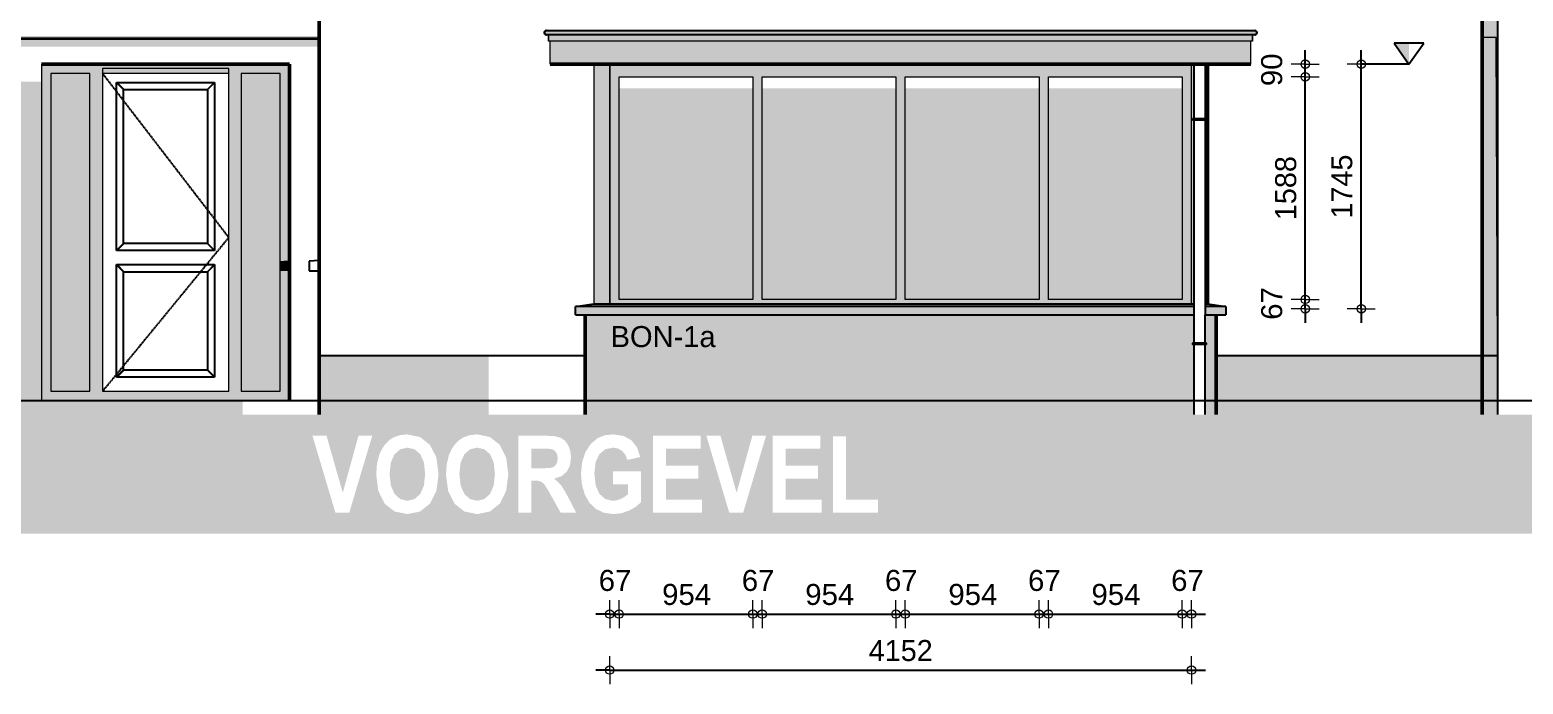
# Model space of a CAD drawing. Header units: millimetres. Extents: x -245 to 49755, y -245 to 41806.
# Drawn here: x 5527 to 10855, y 28501 to 30835 of the extents above; entities that cross this region are included whole.
import ezdxf

# ---------------------------------------------------------------- set-up
doc = ezdxf.new("R2010")
doc.units = ezdxf.units.MM
doc.linetypes.add('PUNKT2_S9', pattern=[1, 0, -1])
doc.linetypes.add('VERDECKT2_S2', pattern=[2.7, 2, -0.7])
doc.layers.add('Standard', color=7, linetype='Continuous', lineweight=25)
doc.styles.add('ARIAL', font='arial.ttf')

msp = doc.modelspace()

# ---------------------------------------------------------------- hatches: boundary and pattern name
at = {"layer": 'Standard', "linetype": 'PUNKT2_S9', "lineweight": 25}
for color, points in [(251, [(10764.2, 29672.1), (10764.2, 31052.5), (10709.2, 31112.1), (10709.2, 29672.1)]), (251, [(2509.2, 29462.1), (6287.2, 29462.1), (6287.2, 29512.1), (5569.2, 29512.1), (5569.2, 30649.3), (4774.2, 30649.3), (4774.2, 29842.1), (4774.2, 29837.1), (4774.2, 29802.1), (3229.2, 29802.1), (3229.2, 29842.1), (3229.2, 30712.1), (3587, 30712.1), (3585.8, 30842.1), (3584.2, 30895.1), (3584.2, 30948.6), (3584.2, 30996.6), (3584.2, 30997.1), (2509.2, 30997.1)]), (0, [(6559.2, 30774.3), (6559.2, 30812.9), (3585.8, 30812.9), (3585.8, 30774.3)]), (8, [(7363.3, 30825.7), (7363.2, 30825.3), (9905.1, 30825.3), (9905.1, 30825.7)]), (8, [(7363.2, 30825.3), (7363.2, 30825), (9905.1, 30825), (9905.1, 30825.3)]), (8, [(7363.2, 30825), (7363.2, 30824.6), (9905.2, 30824.6), (9905.1, 30825)]), (8, [(7363.2, 30824.6), (7363.2, 30824.2), (9905.1, 30824.2), (9905.2, 30824.6)]), (8, [(7363.2, 30824.2), (7363.2, 30823.8), (9905.1, 30823.8), (9905.1, 30824.2)]), (251, [(7363.2, 30823.8), (7363.3, 30823.4), (9905.1, 30823.4), (9905.1, 30823.8)]), (8, [(7363.4, 30826.5), (7363.3, 30826.1), (9905, 30826.1), (9904.9, 30826.5)]), (8, [(7363.3, 30826.1), (7363.3, 30825.7), (9905.1, 30825.7), (9905, 30826.1)]), (251, [(7363.3, 30823.4), (7363.3, 30823), (9905, 30823), (9905.1, 30823.4)]), (251, [(7363.3, 30823), (7363.4, 30822.6), (9904.9, 30822.6), (9905, 30823)]), (8, [(7363.5, 30826.9), (7363.4, 30826.5), (9904.9, 30826.5), (9904.8, 30826.9)]), (251, [(7363.4, 30822.6), (7363.5, 30822.2), (9904.8, 30822.2), (9904.9, 30822.6)]), (252, [(7363.7, 30827.2), (7363.5, 30826.9), (9904.8, 30826.9), (9904.7, 30827.2)]), (251, [(7363.5, 30822.2), (7363.7, 30821.9), (9904.7, 30821.9), (9904.8, 30822.2)]), (252, [(7363.8, 30827.6), (7363.7, 30827.2), (9904.7, 30827.2), (9904.5, 30827.6)]), (251, [(7363.7, 30821.9), (7363.8, 30821.5), (9904.5, 30821.5), (9904.7, 30821.9)]), (252, [(7364, 30828), (7363.8, 30827.6), (9904.5, 30827.6), (9904.3, 30828)]), (251, [(7363.8, 30821.5), (7364, 30821.2), (9904.3, 30821.2), (9904.5, 30821.5)]), (252, [(7364.2, 30828.3), (7364, 30828), (9904.3, 30828), (9904.2, 30828.3)]), (251, [(7364, 30821.2), (7364.2, 30820.8), (9904.2, 30820.8), (9904.3, 30821.2)]), (252, [(7364.4, 30828.6), (7364.2, 30828.3), (9904.2, 30828.3), (9903.9, 30828.6)]), (251, [(7364.2, 30820.8), (7364.4, 30820.5), (9903.9, 30820.5), (9904.2, 30820.8)]), (252, [(7364.6, 30829), (7364.4, 30828.6), (9903.9, 30828.6), (9903.7, 30829)]), (49, [(7364.4, 30820.5), (7364.6, 30820.2), (9903.7, 30820.2), (9903.9, 30820.5)]), (252, [(7364.8, 30829.3), (7364.6, 30829), (9903.7, 30829), (9903.5, 30829.3)]), (250, [(7364.6, 30820.2), (7364.8, 30819.8), (9903.5, 30819.8), (9903.7, 30820.2)]), (252, [(7365.1, 30829.6), (7364.8, 30829.3), (9903.5, 30829.3), (9903.2, 30829.6)]), (250, [(7364.8, 30819.8), (7365.1, 30819.5), (9903.2, 30819.5), (9903.5, 30819.8)]), (252, [(7365.4, 30829.9), (7365.1, 30829.6), (9903.2, 30829.6), (9903, 30829.9)]), (250, [(7365.1, 30819.5), (7365.4, 30819.3), (9903, 30819.3), (9903.2, 30819.5)]), (252, [(7365.6, 30830.1), (7365.4, 30829.9), (9903, 30829.9), (9902.7, 30830.1)]), (250, [(7365.4, 30819.3), (7365.6, 30819), (9902.7, 30819), (9903, 30819.3)]), (252, [(7365.9, 30830.4), (7365.6, 30830.1), (9902.7, 30830.1), (9902.4, 30830.4)]), (250, [(7365.6, 30819), (7365.9, 30818.7), (9902.4, 30818.7), (9902.7, 30819)]), (252, [(7366.3, 30830.6), (7365.9, 30830.4), (9902.4, 30830.4), (9902.1, 30830.6)]), (250, [(7365.9, 30818.7), (7366.3, 30818.5), (9902.1, 30818.5), (9902.4, 30818.7)]), (252, [(7366.6, 30830.9), (7366.3, 30830.6), (9902.1, 30830.6), (9901.7, 30830.9)]), (250, [(7366.3, 30818.5), (7366.6, 30818.3), (9901.7, 30818.3), (9902.1, 30818.5)]), (252, [(7366.9, 30831.1), (7366.6, 30830.9), (9901.7, 30830.9), (9901.4, 30831.1)]), (250, [(7366.6, 30818.3), (7366.9, 30818.1), (9901.4, 30818.1), (9901.7, 30818.3)]), (252, [(7367.3, 30831.2), (7366.9, 30831.1), (9901.4, 30831.1), (9901.1, 30831.2)]), (250, [(7366.9, 30818.1), (7367.3, 30817.9), (9901.1, 30817.9), (9901.4, 30818.1)]), (252, [(7367.6, 30831.4), (7367.3, 30831.2), (9901.1, 30831.2), (9900.7, 30831.4)]), (250, [(7367.3, 30817.9), (7367.6, 30817.7), (9900.7, 30817.7), (9901.1, 30817.9)]), (252, [(7368, 30831.6), (7367.6, 30831.4), (9900.7, 30831.4), (9900.3, 30831.6)]), (250, [(7367.6, 30817.7), (7368, 30817.6), (9900.3, 30817.6), (9900.7, 30817.7)]), (252, [(7368.3, 30831.7), (7368, 30831.6), (9900.3, 30831.6), (9900, 30831.7)]), (250, [(7368, 30817.6), (7368.3, 30817.4), (9900, 30817.4), (9900.3, 30817.6)]), (8, [(7368.7, 30831.8), (7368.3, 30831.7), (9900, 30831.7), (9899.6, 30831.8)]), (250, [(7368.3, 30817.4), (7368.7, 30817.3), (9899.6, 30817.3), (9900, 30817.4)]), (8, [(7369.1, 30831.9), (7368.7, 30831.8), (9899.6, 30831.8), (9899.2, 30831.9)]), (250, [(7368.7, 30817.3), (7369.1, 30817.2), (9899.2, 30817.2), (9899.6, 30817.3)]), (8, [(7369.5, 30832), (7369.1, 30831.9), (9899.2, 30831.9), (9898.8, 30832)]), (250, [(7369.1, 30817.2), (7369.5, 30817.2), (9898.8, 30817.2), (9899.2, 30817.2)]), (8, [(7369.9, 30832), (7369.5, 30832), (9898.8, 30832), (9898.4, 30832)]), (250, [(7369.5, 30817.2), (7369.9, 30817.1), (9898.4, 30817.1), (9898.8, 30817.2)]), (8, [(7370.3, 30832.1), (7369.9, 30832), (9898.4, 30832), (9898.1, 30832.1)]), (250, [(7369.9, 30817.1), (7370.3, 30817.1), (9898.1, 30817.1), (9898.4, 30817.1)]), (8, [(7370.7, 30832.1), (7370.3, 30832.1), (9898.1, 30832.1), (9897.7, 30832.1)]), (250, [(7370.3, 30817.1), (7370.7, 30817.1), (9897.7, 30817.1), (9898.1, 30817.1)]), (9, [(9890.2, 30794.6), (9890.2, 30817.1), (7378.2, 30817.1), (7378.2, 30794.6)]), (9, [(9884.2, 30712.1), (9884.2, 30794.6), (7384.2, 30794.6), (7384.2, 30712.1)]), (250, [(7539.2, 30712.1), (7539.2, 29857.6), (7595.7, 29857.6), (7595.7, 30712.1)]), (250, [(7596.2, 30712.1), (7595.7, 30712.1), (7595.7, 29857.6), (7596.2, 29857.6)]), (250, [(7596.2, 30712.1), (7596.2, 29857.6), (7629.7, 29857.6), (7629.7, 30712.1)]), (250, [(9638.7, 30712.1), (7629.7, 30712.1), (7629.7, 30667.1), (9638.7, 30667.1)]), (250, [(9638.7, 30712.1), (9638.7, 29857.6), (9672.2, 29857.6), (9672.2, 30712.1)]), (250, [(9672.2, 30712.1), (9672.2, 29857.6), (9672.7, 29857.6), (9672.7, 30712.1)]), (250, [(8106.8, 30667.1), (8106.8, 29873.1), (8140.3, 29873.1), (8140.3, 30667.1)]), (250, [(8617.4, 30667.1), (8617.4, 29873.1), (8650.9, 29873.1), (8650.9, 30667.1)]), (250, [(9128, 30667.1), (9128, 29873.1), (9161.5, 29873.1), (9161.5, 30667.1)]), (250, [(7629.7, 29873.1), (7629.7, 29857.6), (9638.7, 29857.6), (9638.7, 29873.1)]), (251, [(7164.5, 29672.1), (6558.2, 29672.1), (6558.2, 29462.1), (7164.5, 29462.1)]), (251, [(10764.2, 29672.1), (9760.2, 29672.1), (9760.2, 29462.1), (10764.2, 29462.1)])]:
    msp.add_hatch(color=color, dxfattribs=at).paths.add_polyline_path(points)
at = {"layer": 'Standard', "linetype": 'PUNKT2_S9', "lineweight": -3}
msp.add_hatch(color=7, dxfattribs=at).paths.add_polyline_path([(10448, 30712.1), (10448, 30787.1), (10395.5, 30787.1)])
at = {"layer": 'Standard', "linetype": 'PUNKT2_S9', "lineweight": 25}
for color, points in [(250, [(5602.7, 29512.1), (5569.2, 29512.1), (5569.2, 30712.1), (5602.7, 30712.1)]), (250, [(5602.7, 30678.6), (5602.7, 30712.1), (6420.7, 30712.1), (6420.7, 30678.6)]), (254, [(5602.7, 29545.6), (5602.7, 30678.6), (5741.7, 30678.6), (5741.7, 29545.6)]), (250, [(5786.7, 29545.6), (5741.7, 29545.6), (5741.7, 30678.6), (5786.7, 30678.6)]), (250, [(6236.7, 30678.6), (6281.7, 30678.6), (6281.7, 29545.6), (6236.7, 29545.6)]), (254, [(6281.7, 29545.6), (6281.7, 30678.6), (6420.7, 30678.6), (6420.7, 30009.7), (6419.2, 30009.6), (6419.2, 29974.6), (6420.7, 29974.6), (6420.7, 29545.6)]), (251, [(6419.2, 30009.6), (6454.2, 30012.3), (6454.2, 29974.6), (6419.2, 29974.6)]), (250, [(6420.7, 29545.6), (6420.7, 29512.1), (5602.7, 29512.1), (5602.7, 29545.6)])]:
    msp.add_hatch(color=color, dxfattribs=at).paths.add_polyline_path(points, flags=16)
h = msp.add_hatch(color=250, dxfattribs=at)
h.paths.add_polyline_path([(6420.7, 30712.1), (6454.2, 30712.1), (6454.2, 30012.3), (6420.7, 30009.7)], flags=16)
h.paths.add_polyline_path([(6454.2, 29672.1), (6453.2, 29672.1), (6453.2, 29512.1), (6420.7, 29512.1), (6420.7, 29974.6), (6454.2, 29974.6)], flags=16)
h = msp.add_hatch(color=250, dxfattribs=at)
h.paths.add_polyline_path([(9680.9, 29857.6), (9680.9, 30512.1), (9675.9, 30512.1), (9675.9, 30517.1), (9680.9, 30517.1), (9680.9, 30712.1), (9672.7, 30712.1), (9672.7, 29857.6)])
h.paths.add_polyline_path([(9726, 30517.1), (9726, 30512.1), (9720.9, 30512.1), (9720.9, 29857.6), (9729.2, 29857.6), (9729.2, 30712.1), (9720.9, 30712.1), (9720.9, 30517.1)])
h = msp.add_hatch(color=254, dxfattribs=at)
h.paths.add_polyline_path([(7629.7, 30625.6), (7629.7, 29873.1), (8106.8, 29873.1), (8106.8, 30625.6)])
h.paths.add_polyline_path([(8617.4, 30625.6), (8140.3, 30625.6), (8140.3, 29873.1), (8617.4, 29873.1)])
h.paths.add_polyline_path([(8650.9, 30625.6), (8650.9, 29873.1), (9128, 29873.1), (9128, 30625.6)])
h.paths.add_polyline_path([(9161.5, 29873.1), (9638.7, 29873.1), (9638.7, 30625.6), (9161.5, 30625.6)])
h = msp.add_hatch(color=251, dxfattribs=at)
h.paths.add_polyline_path([(9720.9, 29847.6), (9794.2, 29847.6), (9729.2, 29857.6), (9720.9, 29857.6)])
h.paths.add_polyline_path([(7539.2, 29857.6), (7474.2, 29847.6), (9680.9, 29847.6), (9680.9, 29857.6)])
h = msp.add_hatch(color=251, dxfattribs=at)
h.paths.add_polyline_path([(9720.9, 29817.6), (9794.2, 29817.6), (9794.2, 29847.6), (9720.9, 29847.6)])
h.paths.add_polyline_path([(7474.2, 29847.6), (7474.2, 29817.6), (9680.9, 29817.6), (9680.9, 29847.6)])
h = msp.add_hatch(color=251, dxfattribs=at)
h.paths.add_polyline_path([(9760.2, 29817.6), (9720.9, 29817.6), (9720.9, 29717.1), (9725.8, 29717.1), (9725.8, 29712.1), (9720.9, 29712.1), (9720.9, 29462.1), (9760.2, 29462.1)])
h.paths.add_polyline_path([(9680.9, 29717.1), (9680.9, 29817.6), (7508.2, 29817.6), (7508.2, 29462.1), (9680.9, 29462.1), (9680.9, 29712.1), (9676.3, 29712.1), (9676.3, 29717.1)])
at = {"layer": 'Standard', "linetype": 'PUNKT2_S9', "lineweight": -3}
h = msp.add_hatch(color=0, dxfattribs=at)
h.paths.add_polyline_path([(6815.3, 29291.2), (6810.9, 29249.7), (6815.4, 29208.7), (6828.9, 29178.8), (6849.2, 29160.8), (6874.5, 29154.8), (6899.7, 29160.8), (6919.9, 29178.7), (6933.3, 29208.7), (6937.7, 29250.5), (6933.3, 29291.8), (6920.3, 29321), (6900.3, 29338.5), (6874.5, 29344.3), (6848.7, 29338.5), (6828.4, 29320.6)])
h.paths.add_polyline_path([(7123.5, 29154.8), (7148.7, 29160.8), (7168.9, 29178.7), (7182.3, 29208.7), (7186.7, 29250.5), (7182.3, 29291.8), (7169.3, 29321), (7149.4, 29338.5), (7123.5, 29344.3), (7097.8, 29338.5), (7077.4, 29320.6), (7064.3, 29291.2), (7059.9, 29249.7), (7064.5, 29208.7), (7077.9, 29178.8), (7098.2, 29160.8)])
h.paths.add_polyline_path([(7353.2, 29340.5), (7317.1, 29340.5), (7317.1, 29270.7), (7351.3, 29270.7), (7378.4, 29271.5), (7392.9, 29274.1), (7400.2, 29278.6), (7405.9, 29285.8), (7409.3, 29294.9), (7410.6, 29306.4), (7409, 29319), (7404.3, 29328.7), (7397, 29335.9), (7387, 29339.6), (7375.7, 29340.4)])
h.paths.add_polyline_path([(13109.2, 29462.1), (1309.2, 29462.1), (1309.2, 29037.1), (13109.2, 29037.1)])
h.paths.add_polyline_path([(8439, 29384.8), (8439, 29158.4), (8554, 29158.4), (8554, 29112.1), (8392.7, 29112.1), (8392.7, 29384.8)], flags=16)
h.paths.add_polyline_path([(8347.9, 29340.5), (8224.2, 29340.5), (8224.2, 29279.6), (8339.3, 29279.6), (8339.3, 29233.2), (8224.2, 29233.2), (8224.2, 29158.4), (8352.2, 29158.4), (8352.2, 29112.1), (8177.9, 29112.1), (8177.9, 29387.1), (8347.9, 29387.1)], flags=16)
h.paths.add_polyline_path([(8022.9, 29112.1), (7941, 29387.1), (7991.1, 29387.1), (8049.1, 29183.5), (8105.2, 29387.1), (8154.3, 29387.1), (8072.3, 29112.1)], flags=16)
h.paths.add_polyline_path([(7750.9, 29387.1), (7920.8, 29387.1), (7920.8, 29340.5), (7797.1, 29340.5), (7797.1, 29279.6), (7912.2, 29279.6), (7912.2, 29233.2), (7797.1, 29233.2), (7797.1, 29158.4), (7925.2, 29158.4), (7925.2, 29112.1), (7750.9, 29112.1)], flags=16)
h.paths.add_polyline_path([(7661.5, 29178.3), (7661.5, 29213.2), (7608.5, 29213.2), (7608.5, 29259.5), (7708.2, 29259.5), (7708.2, 29150), (7690.4, 29134), (7666, 29120.1), (7638.3, 29110.5), (7610.2, 29107.4), (7576.6, 29111.9), (7547.5, 29125.4), (7524, 29147.5), (7507.3, 29177.1), (7497.2, 29212.4), (7493.9, 29250.5), (7497.6, 29291), (7508.9, 29326.8), (7527.3, 29356.3), (7552.8, 29378.1), (7577.5, 29388.4), (7607.7, 29391.7), (7645.7, 29386.3), (7674.3, 29370.2), (7694.1, 29344.7), (7705.2, 29310.9), (7659.3, 29300.6), (7652.2, 29318.8), (7641, 29332.5), (7625.9, 29341.3), (7607.7, 29344.3), (7580.5, 29338.5), (7559.4, 29321.2), (7546.1, 29292.5), (7541.5, 29252.8), (7546.1, 29210), (7559.7, 29179.2), (7580.6, 29161), (7607.2, 29154.8), (7621.7, 29156.5), (7636.3, 29161.6), (7649.9, 29169.3)], flags=16)
h.paths.add_polyline_path([(7368.2, 29387.1), (7399.9, 29385.2), (7421.5, 29379.5), (7436.5, 29369.4), (7448.2, 29353.3), (7455.7, 29333), (7458.2, 29310), (7454.5, 29281.6), (7443.1, 29258.8), (7424.2, 29242.4), (7397.7, 29233.4), (7411.5, 29222.4), (7422.4, 29210.4), (7434, 29192.9), (7448.9, 29165.7), (7476.8, 29112.1), (7421.5, 29112.1), (7388, 29171.9), (7373.1, 29198), (7363.7, 29212.3), (7356.9, 29219.4), (7349.8, 29223.7), (7340.2, 29226.1), (7326.5, 29226.9), (7317.1, 29226.9), (7317.1, 29112.1), (7270.8, 29112.1), (7270.8, 29387.1)], flags=16)
h.paths.add_polyline_path([(7058.2, 29370.6), (7073.7, 29380.9), (7096.6, 29388.9), (7123.1, 29391.7), (7168.7, 29382.4), (7204.1, 29354.1), (7226.9, 29309), (7234.5, 29249.2), (7227, 29189.9), (7204.4, 29144.9), (7169, 29116.7), (7123.7, 29107.4), (7077.7, 29116.7), (7042.4, 29144.7), (7019.8, 29189.3), (7012.2, 29247.9), (7014.9, 29286.5), (7022.7, 29318.4), (7031.9, 29338.3), (7044, 29356.1)], flags=16)
h.paths.add_polyline_path([(6985.5, 29249.2), (6978, 29189.9), (6955.3, 29144.9), (6920, 29116.7), (6874.7, 29107.4), (6828.7, 29116.7), (6793.4, 29144.7), (6770.7, 29189.3), (6763.2, 29247.9), (6765.9, 29286.5), (6773.7, 29318.4), (6782.9, 29338.3), (6795, 29356.1), (6809.2, 29370.6), (6824.7, 29380.9), (6847.6, 29388.9), (6874.1, 29391.7), (6919.7, 29382.4), (6955, 29354.1), (6977.9, 29309)], flags=16)
h.paths.add_polyline_path([(6699.9, 29387.1), (6749, 29387.1), (6666.9, 29112.1), (6617.6, 29112.1), (6535.6, 29387.1), (6585.8, 29387.1), (6643.8, 29183.5)], flags=16)

# ---------------------------------------------------------------- linework, layer by layer
at = {"color": 7, "linetype": 'Continuous', "lineweight": -3}
for p, q in [((5836.7, 30047.1), (5836.7, 30647.1)), ((5836.7, 30647.1), (6186.7, 30647.1)), ((5861.7, 30621.6), (5836.7, 30646.6)), ((5837.2, 30647.1), (5862.2, 30622.1)), ((6161.2, 30622.1), (6186.2, 30647.1)), ((6186.7, 30646.6), (6161.7, 30621.6)), ((6186.7, 30647.1), (6186.7, 30047.1)), ((5861.7, 30072.1), (5861.7, 30622.1)), ((5861.7, 30622.1), (6161.7, 30622.1)), ((6161.7, 30622.1), (6161.7, 30072.1)), ((5836.7, 30047.6), (5861.7, 30072.6)), ((5862.2, 30072.1), (5837.2, 30047.1)), ((6161.7, 30072.1), (5861.7, 30072.1)), ((6186.2, 30047.1), (6161.2, 30072.1)), ((6161.7, 30072.6), (6186.7, 30047.6)), ((6186.7, 30047.1), (5836.7, 30047.1)), ((5836.7, 29596.1), (5836.7, 29997.1)), ((5836.7, 29997.1), (6186.7, 29997.1)), ((5837.2, 29997.1), (5862.2, 29972.1)), ((6161.2, 29972.1), (6186.2, 29997.1)), ((6186.7, 29997.1), (6186.7, 29596.1)), ((5861.7, 29971.6), (5836.7, 29996.6)), ((5861.7, 29621.1), (5861.7, 29972.1)), ((5861.7, 29972.1), (6161.7, 29972.1)), ((6186.7, 29996.6), (6161.7, 29971.6)), ((6161.7, 29972.1), (6161.7, 29621.1)), ((5836.7, 29596.6), (5861.7, 29621.6)), ((6186.7, 29596.1), (5836.7, 29596.1)), ((5862.2, 29621.1), (5837.2, 29596.1)), ((6161.7, 29621.1), (5861.7, 29621.1)), ((6186.2, 29596.1), (6161.2, 29621.1)), ((6161.7, 29621.6), (6186.7, 29596.6))]:
    msp.add_line(p, q, dxfattribs=at)
at = {"layer": 'Standard', "color": 36, "linetype": 'Continuous', "lineweight": 18}
for p, q in [((6559.2, 30807.1), (6559.2, 31112.1)), ((6559.2, 30807.1), (6559.2, 31112.1)), ((10709.2, 31112.1), (10709.2, 30807.1)), ((10709.2, 30807.1), (10709.2, 31112.1)), ((6559.2, 29672.1), (6559.2, 30807.1)), ((6559.2, 30807.1), (6559.2, 29672.1)), ((10709.2, 30807.1), (10709.2, 29672.1)), ((10709.2, 29672.1), (10709.2, 30807.1))]:
    msp.add_line(p, q, dxfattribs=at)
at = {"layer": 'Standard', "color": 7, "linetype": 'Continuous', "lineweight": 50}
for p, q in [((6559.2, 31112.1), (6559.2, 29462.1)), ((10709.2, 31112.1), (10709.2, 29462.1)), ((6454.2, 30712.1), (5569.2, 30712.1)), ((6454.2, 30712.1), (6454.2, 29512.1)), ((7384.2, 30712.1), (9884.2, 30712.1)), ((9729.2, 30712.1), (9729.2, 29857.6)), ((7508.2, 29817.6), (7508.2, 29462.1)), ((9760.2, 29817.6), (9760.2, 29462.1))]:
    msp.add_line(p, q, dxfattribs=at)
at = {"layer": 'Standard', "color": 26, "linetype": 'Continuous', "lineweight": 25}
msp.add_line((10764.2, 31052.5), (10764.2, 29672.1), dxfattribs=at)
at = {"layer": 'Standard', "color": 255, "linetype": 'Continuous', "lineweight": 35}
msp.add_line((3585.8, 30803.5), (6559.2, 30803.5), dxfattribs=at)
at = {"layer": 'Standard', "color": 252, "linetype": 'Continuous', "lineweight": -3}
for p, q in [((7363.2, 30825.3), (7363.3, 30825.7)), ((7363.3, 30825.7), (7363.2, 30825.3)), ((7363.2, 30825), (7363.2, 30825.3)), ((7363.2, 30825.3), (7363.2, 30825)), ((7363.2, 30824.6), (7363.2, 30825)), ((7363.2, 30825), (7363.2, 30824.6)), ((7363.2, 30824.2), (7363.2, 30824.6)), ((7363.2, 30824.6), (7363.2, 30824.2)), ((7363.2, 30823.8), (7363.2, 30824.2)), ((7363.2, 30824.2), (7363.2, 30823.8)), ((7363.3, 30823.4), (7363.2, 30823.8)), ((7363.2, 30823.8), (7363.3, 30823.4)), ((7363.3, 30826.1), (7363.4, 30826.5)), ((7363.4, 30826.5), (7363.3, 30826.1)), ((7363.3, 30825.7), (7363.3, 30826.1)), ((7363.3, 30826.1), (7363.3, 30825.7)), ((7363.3, 30823), (7363.3, 30823.4)), ((7363.3, 30823.4), (7363.3, 30823)), ((7363.4, 30822.6), (7363.3, 30823)), ((7363.3, 30823), (7363.4, 30822.6)), ((7363.4, 30826.5), (7363.5, 30826.9)), ((7363.5, 30826.9), (7363.4, 30826.5)), ((7363.5, 30822.2), (7363.4, 30822.6)), ((7363.4, 30822.6), (7363.5, 30822.2)), ((7363.5, 30826.9), (7363.7, 30827.2)), ((7363.7, 30827.2), (7363.5, 30826.9)), ((7363.7, 30821.9), (7363.5, 30822.2)), ((7363.5, 30822.2), (7363.7, 30821.9)), ((7363.7, 30827.2), (7363.8, 30827.6)), ((7363.8, 30827.6), (7363.7, 30827.2)), ((7363.8, 30821.5), (7363.7, 30821.9)), ((7363.7, 30821.9), (7363.8, 30821.5)), ((7363.8, 30827.6), (7364, 30828)), ((7364, 30828), (7363.8, 30827.6)), ((7364, 30821.2), (7363.8, 30821.5)), ((7363.8, 30821.5), (7364, 30821.2)), ((7364, 30828), (7364.2, 30828.3)), ((7364.2, 30828.3), (7364, 30828)), ((7364.2, 30820.8), (7364, 30821.2)), ((7364, 30821.2), (7364.2, 30820.8)), ((7364.2, 30828.3), (7364.4, 30828.6)), ((7364.4, 30828.6), (7364.2, 30828.3)), ((7364.4, 30820.5), (7364.2, 30820.8)), ((7364.2, 30820.8), (7364.4, 30820.5)), ((7364.4, 30828.6), (7364.6, 30829)), ((7364.6, 30829), (7364.4, 30828.6)), ((7364.6, 30820.2), (7364.4, 30820.5)), ((7364.4, 30820.5), (7364.6, 30820.2)), ((7364.6, 30829), (7364.8, 30829.3)), ((7364.8, 30829.3), (7364.6, 30829)), ((7364.8, 30819.8), (7364.6, 30820.2)), ((7364.6, 30820.2), (7364.8, 30819.8)), ((7364.8, 30829.3), (7365.1, 30829.6)), ((7365.1, 30829.6), (7364.8, 30829.3)), ((7365.1, 30819.5), (7364.8, 30819.8)), ((7364.8, 30819.8), (7365.1, 30819.5)), ((7365.1, 30829.6), (7365.4, 30829.9)), ((7365.4, 30829.9), (7365.1, 30829.6)), ((7365.4, 30819.3), (7365.1, 30819.5)), ((7365.1, 30819.5), (7365.4, 30819.3)), ((7365.4, 30829.9), (7365.6, 30830.1)), ((7365.6, 30830.1), (7365.4, 30829.9)), ((7365.6, 30819), (7365.4, 30819.3)), ((7365.4, 30819.3), (7365.6, 30819)), ((7365.6, 30830.1), (7365.9, 30830.4)), ((7365.9, 30830.4), (7365.6, 30830.1)), ((7365.9, 30818.7), (7365.6, 30819)), ((7365.6, 30819), (7365.9, 30818.7)), ((7365.9, 30830.4), (7366.3, 30830.6)), ((7366.3, 30830.6), (7365.9, 30830.4)), ((7366.3, 30818.5), (7365.9, 30818.7)), ((7365.9, 30818.7), (7366.3, 30818.5)), ((7366.3, 30830.6), (7366.6, 30830.9)), ((7366.6, 30830.9), (7366.3, 30830.6)), ((7366.6, 30818.3), (7366.3, 30818.5)), ((7366.3, 30818.5), (7366.6, 30818.3)), ((7366.6, 30830.9), (7366.9, 30831.1)), ((7366.9, 30831.1), (7366.6, 30830.9)), ((7366.9, 30818.1), (7366.6, 30818.3)), ((7366.6, 30818.3), (7366.9, 30818.1)), ((7366.9, 30831.1), (7367.3, 30831.2)), ((7367.3, 30831.2), (7366.9, 30831.1)), ((7367.3, 30817.9), (7366.9, 30818.1)), ((7366.9, 30818.1), (7367.3, 30817.9)), ((7367.3, 30831.2), (7367.6, 30831.4)), ((7367.6, 30831.4), (7367.3, 30831.2)), ((7367.6, 30817.7), (7367.3, 30817.9)), ((7367.3, 30817.9), (7367.6, 30817.7)), ((7367.6, 30831.4), (7368, 30831.6)), ((7368, 30831.6), (7367.6, 30831.4)), ((7368, 30817.6), (7367.6, 30817.7)), ((7367.6, 30817.7), (7368, 30817.6)), ((7368, 30831.6), (7368.3, 30831.7)), ((7368.3, 30831.7), (7368, 30831.6)), ((7368.3, 30817.4), (7368, 30817.6)), ((7368, 30817.6), (7368.3, 30817.4)), ((7368.3, 30831.7), (7368.7, 30831.8)), ((7368.7, 30831.8), (7368.3, 30831.7)), ((7368.7, 30817.3), (7368.3, 30817.4)), ((7368.3, 30817.4), (7368.7, 30817.3)), ((7368.7, 30831.8), (7369.1, 30831.9)), ((7369.1, 30831.9), (7368.7, 30831.8)), ((7369.1, 30817.2), (7368.7, 30817.3)), ((7368.7, 30817.3), (7369.1, 30817.2)), ((7369.1, 30831.9), (7369.5, 30832)), ((7369.5, 30832), (7369.1, 30831.9)), ((7369.5, 30817.2), (7369.1, 30817.2)), ((7369.1, 30817.2), (7369.5, 30817.2)), ((7369.5, 30832), (7369.9, 30832)), ((7369.9, 30832), (7369.5, 30832)), ((7369.9, 30817.1), (7369.5, 30817.2)), ((7369.5, 30817.2), (7369.9, 30817.1)), ((7369.9, 30832), (7370.3, 30832.1)), ((7370.3, 30832.1), (7369.9, 30832)), ((7370.3, 30817.1), (7369.9, 30817.1)), ((7369.9, 30817.1), (7370.3, 30817.1)), ((7370.3, 30832.1), (7370.7, 30832.1)), ((7370.7, 30832.1), (7370.3, 30832.1)), ((7370.7, 30817.1), (7370.3, 30817.1)), ((7370.3, 30817.1), (7370.7, 30817.1)), ((7370.7, 30832.1), (9897.7, 30832.1)), ((9897.7, 30817.1), (7370.7, 30817.1)), ((9898.1, 30832.1), (9897.7, 30832.1)), ((9897.7, 30832.1), (9898.1, 30832.1)), ((9897.7, 30817.1), (9898.1, 30817.1)), ((9898.1, 30817.1), (9897.7, 30817.1)), ((9898.4, 30832), (9898.1, 30832.1)), ((9898.1, 30832.1), (9898.4, 30832)), ((9898.1, 30817.1), (9898.4, 30817.1)), ((9898.4, 30817.1), (9898.1, 30817.1)), ((9898.8, 30832), (9898.4, 30832)), ((9898.4, 30832), (9898.8, 30832)), ((9898.4, 30817.1), (9898.8, 30817.2)), ((9898.8, 30817.2), (9898.4, 30817.1)), ((9899.2, 30831.9), (9898.8, 30832)), ((9898.8, 30832), (9899.2, 30831.9)), ((9898.8, 30817.2), (9899.2, 30817.2)), ((9899.2, 30817.2), (9898.8, 30817.2)), ((9899.6, 30831.8), (9899.2, 30831.9)), ((9899.2, 30831.9), (9899.6, 30831.8)), ((9899.2, 30817.2), (9899.6, 30817.3)), ((9899.6, 30817.3), (9899.2, 30817.2)), ((9900, 30831.7), (9899.6, 30831.8)), ((9899.6, 30831.8), (9900, 30831.7)), ((9899.6, 30817.3), (9900, 30817.4)), ((9900, 30817.4), (9899.6, 30817.3)), ((9900.3, 30831.6), (9900, 30831.7)), ((9900, 30831.7), (9900.3, 30831.6)), ((9900, 30817.4), (9900.3, 30817.6)), ((9900.3, 30817.6), (9900, 30817.4)), ((9900.7, 30831.4), (9900.3, 30831.6)), ((9900.3, 30831.6), (9900.7, 30831.4)), ((9900.3, 30817.6), (9900.7, 30817.7)), ((9900.7, 30817.7), (9900.3, 30817.6)), ((9901.1, 30831.2), (9900.7, 30831.4)), ((9900.7, 30831.4), (9901.1, 30831.2)), ((9900.7, 30817.7), (9901.1, 30817.9)), ((9901.1, 30817.9), (9900.7, 30817.7)), ((9901.4, 30831.1), (9901.1, 30831.2)), ((9901.1, 30831.2), (9901.4, 30831.1)), ((9901.1, 30817.9), (9901.4, 30818.1)), ((9901.4, 30818.1), (9901.1, 30817.9)), ((9901.7, 30830.9), (9901.4, 30831.1)), ((9901.4, 30831.1), (9901.7, 30830.9)), ((9901.4, 30818.1), (9901.7, 30818.3)), ((9901.7, 30818.3), (9901.4, 30818.1)), ((9902.1, 30830.6), (9901.7, 30830.9)), ((9901.7, 30830.9), (9902.1, 30830.6)), ((9901.7, 30818.3), (9902.1, 30818.5)), ((9902.1, 30818.5), (9901.7, 30818.3)), ((9902.4, 30830.4), (9902.1, 30830.6)), ((9902.1, 30830.6), (9902.4, 30830.4)), ((9902.1, 30818.5), (9902.4, 30818.7)), ((9902.4, 30818.7), (9902.1, 30818.5)), ((9902.7, 30830.1), (9902.4, 30830.4)), ((9902.4, 30830.4), (9902.7, 30830.1)), ((9902.4, 30818.7), (9902.7, 30819)), ((9902.7, 30819), (9902.4, 30818.7)), ((9903, 30829.9), (9902.7, 30830.1)), ((9902.7, 30830.1), (9903, 30829.9)), ((9902.7, 30819), (9903, 30819.3)), ((9903, 30819.3), (9902.7, 30819)), ((9903.2, 30829.6), (9903, 30829.9)), ((9903, 30829.9), (9903.2, 30829.6)), ((9903, 30819.3), (9903.2, 30819.5)), ((9903.2, 30819.5), (9903, 30819.3)), ((9903.5, 30829.3), (9903.2, 30829.6)), ((9903.2, 30829.6), (9903.5, 30829.3)), ((9903.2, 30819.5), (9903.5, 30819.8)), ((9903.5, 30819.8), (9903.2, 30819.5)), ((9903.7, 30829), (9903.5, 30829.3)), ((9903.5, 30829.3), (9903.7, 30829)), ((9903.5, 30819.8), (9903.7, 30820.2)), ((9903.7, 30820.2), (9903.5, 30819.8)), ((9903.9, 30828.6), (9903.7, 30829)), ((9903.7, 30829), (9903.9, 30828.6)), ((9903.7, 30820.2), (9903.9, 30820.5)), ((9903.9, 30820.5), (9903.7, 30820.2)), ((9904.2, 30828.3), (9903.9, 30828.6)), ((9903.9, 30828.6), (9904.2, 30828.3)), ((9903.9, 30820.5), (9904.2, 30820.8)), ((9904.2, 30820.8), (9903.9, 30820.5)), ((9904.3, 30828), (9904.2, 30828.3)), ((9904.2, 30828.3), (9904.3, 30828)), ((9904.2, 30820.8), (9904.3, 30821.2)), ((9904.3, 30821.2), (9904.2, 30820.8)), ((9904.5, 30827.6), (9904.3, 30828)), ((9904.3, 30828), (9904.5, 30827.6)), ((9904.3, 30821.2), (9904.5, 30821.5)), ((9904.5, 30821.5), (9904.3, 30821.2)), ((9904.7, 30827.2), (9904.5, 30827.6)), ((9904.5, 30827.6), (9904.7, 30827.2)), ((9904.5, 30821.5), (9904.7, 30821.9)), ((9904.7, 30821.9), (9904.5, 30821.5)), ((9904.8, 30826.9), (9904.7, 30827.2)), ((9904.7, 30827.2), (9904.8, 30826.9)), ((9904.7, 30821.9), (9904.8, 30822.2)), ((9904.8, 30822.2), (9904.7, 30821.9)), ((9904.9, 30826.5), (9904.8, 30826.9)), ((9904.8, 30826.9), (9904.9, 30826.5)), ((9904.8, 30822.2), (9904.9, 30822.6)), ((9904.9, 30822.6), (9904.8, 30822.2)), ((9905, 30826.1), (9904.9, 30826.5)), ((9904.9, 30826.5), (9905, 30826.1)), ((9904.9, 30822.6), (9905, 30823)), ((9905, 30823), (9904.9, 30822.6)), ((9905.1, 30825.7), (9905, 30826.1)), ((9905, 30826.1), (9905.1, 30825.7)), ((9905, 30823), (9905.1, 30823.4)), ((9905.1, 30823.4), (9905, 30823)), ((9905.1, 30825.3), (9905.1, 30825.7)), ((9905.1, 30825.7), (9905.1, 30825.3)), ((9905.1, 30825), (9905.1, 30825.3)), ((9905.1, 30825.3), (9905.1, 30825)), ((9905.2, 30824.6), (9905.1, 30825)), ((9905.1, 30825), (9905.2, 30824.6)), ((9905.1, 30824.2), (9905.2, 30824.6)), ((9905.2, 30824.6), (9905.1, 30824.2)), ((9905.1, 30823.8), (9905.1, 30824.2)), ((9905.1, 30824.2), (9905.1, 30823.8)), ((9905.1, 30823.4), (9905.1, 30823.8)), ((9905.1, 30823.8), (9905.1, 30823.4))]:
    msp.add_line(p, q, dxfattribs=at)
at = {"layer": 'Standard', "color": 2, "linetype": 'Continuous', "lineweight": 18}
for p, q in [((7378.2, 30817.1), (7378.2, 30794.6)), ((7378.2, 30794.6), (7378.2, 30817.1)), ((9890.2, 30794.6), (9890.2, 30817.1)), ((9890.2, 30817.1), (9890.2, 30794.6)), ((9890.2, 30794.6), (7378.2, 30794.6)), ((7384.2, 30712.1), (7384.2, 30794.6)), ((9884.2, 30712.1), (9884.2, 30794.6)), ((7384.2, 30712.1), (9884.2, 30712.1))]:
    msp.add_line(p, q, dxfattribs=at)
at = {"layer": 'Standard', "color": 26, "linetype": 'Continuous', "lineweight": 18}
for p, q in [((10759.2, 30807.1), (10709.2, 30807.1)), ((10764.2, 29672.1), (10759.2, 30807.1)), ((6454.2, 30712.1), (5569.2, 30712.1)), ((5569.2, 30712.1), (5569.2, 29512.1)), ((6454.2, 29512.1), (6454.2, 30712.1)), ((5569.2, 29512.1), (6454.2, 29512.1))]:
    msp.add_line(p, q, dxfattribs=at)
at = {"layer": 'Standard', "color": 30, "linetype": 'Continuous', "lineweight": -3}
for p, q in [((10078, 30712.1), (10078, 30762.1)), ((10278, 30712.1), (10278, 30762.1)), ((10078, 30667.1), (10078, 30712.1)), ((10278, 29839.6), (10278, 30712.1)), ((10078, 29873.1), (10078, 30667.1)), ((10078, 29839.6), (10078, 29873.1)), ((10078, 29839.6), (10078, 29789.6)), ((10278, 29839.6), (10278, 29789.6)), ((7596.2, 28750.9), (7546.2, 28750.9)), ((7596.2, 28750.9), (7629.7, 28750.9)), ((7629.7, 28750.9), (7719.6, 28750.9)), ((7719.6, 28750.9), (8106.8, 28750.9)), ((8106.8, 28750.9), (8140.3, 28750.9)), ((8140.3, 28750.9), (8230.2, 28750.9)), ((8230.2, 28750.9), (8617.4, 28750.9)), ((8617.4, 28750.9), (8650.9, 28750.9)), ((8650.9, 28750.9), (8740.9, 28750.9)), ((8740.9, 28750.9), (9128, 28750.9)), ((9128, 28750.9), (9161.5, 28750.9)), ((9161.5, 28750.9), (9251.5, 28750.9)), ((9251.5, 28750.9), (9638.7, 28750.9)), ((9638.7, 28750.9), (9672.2, 28750.9)), ((9672.2, 28750.9), (9722.2, 28750.9)), ((7596.2, 28550.9), (7546.2, 28550.9)), ((7596.2, 28550.9), (8456.6, 28550.9)), ((8456.6, 28550.9), (9672.2, 28550.9)), ((9672.2, 28550.9), (9722.2, 28550.9))]:
    msp.add_line(p, q, dxfattribs=at)
at = {"layer": 'Standard', "color": 7, "linetype": 'Continuous', "lineweight": -3}
for p, q in [((10500.5, 30787.1), (10395.5, 30787.1)), ((10395.5, 30787.1), (10448, 30712.1)), ((10448, 30712.1), (10500.5, 30787.1)), ((10376.8, 30712.1), (10278, 30712.1)), ((10448, 30712.1), (10376.8, 30712.1))]:
    msp.add_line(p, q, dxfattribs=at)
at = {"layer": 'Standard', "color": 7, "linetype": 'Continuous', "lineweight": 18}
for p, q in [((5786.7, 30697.1), (5786.7, 29545.6)), ((6236.7, 30697.1), (5786.7, 30697.1)), ((6236.7, 29545.6), (6236.7, 30697.1)), ((10078, 30712.1), (10028, 30712.1)), ((10078, 30712.1), (10128, 30712.1)), ((10278, 30712.1), (10228, 30712.1)), ((10278, 30712.1), (10328, 30712.1)), ((10078, 30667.1), (10028, 30667.1)), ((10078, 30667.1), (10128, 30667.1)), ((10078, 29873.1), (10028, 29873.1)), ((10078, 29839.6), (10028, 29839.6)), ((10078, 29873.1), (10128, 29873.1)), ((10078, 29839.6), (10128, 29839.6)), ((10278, 29839.6), (10228, 29839.6)), ((10278, 29839.6), (10328, 29839.6)), ((5786.7, 29545.6), (6236.7, 29545.6)), ((7596.2, 28750.9), (7596.2, 28800.9)), ((7629.7, 28750.9), (7629.7, 28800.9)), ((8106.8, 28750.9), (8106.8, 28800.9)), ((8140.3, 28750.9), (8140.3, 28800.9)), ((8617.4, 28750.9), (8617.4, 28800.9)), ((8650.9, 28750.9), (8650.9, 28800.9)), ((9128, 28750.9), (9128, 28800.9)), ((9161.5, 28750.9), (9161.5, 28800.9)), ((9638.7, 28750.9), (9638.7, 28800.9)), ((9672.2, 28750.9), (9672.2, 28800.9)), ((7596.2, 28750.9), (7596.2, 28700.9)), ((7629.7, 28750.9), (7629.7, 28700.9)), ((8106.8, 28750.9), (8106.8, 28700.9)), ((8140.3, 28750.9), (8140.3, 28700.9)), ((8617.4, 28750.9), (8617.4, 28700.9)), ((8650.9, 28750.9), (8650.9, 28700.9)), ((9128, 28750.9), (9128, 28700.9)), ((9161.5, 28750.9), (9161.5, 28700.9)), ((9638.7, 28750.9), (9638.7, 28700.9)), ((9672.2, 28750.9), (9672.2, 28700.9)), ((7596.2, 28550.9), (7596.2, 28600.9)), ((9672.2, 28550.9), (9672.2, 28600.9)), ((7596.2, 28550.9), (7596.2, 28500.9)), ((9672.2, 28550.9), (9672.2, 28500.9))]:
    msp.add_line(p, q, dxfattribs=at)
at = {"layer": 'Standard', "color": 51, "linetype": 'Continuous', "lineweight": 18}
for p, q in [((7539.2, 30712.1), (7539.2, 29857.6)), ((7595.7, 30712.1), (7595.7, 29857.6)), ((7596.2, 30712.1), (7596.2, 29857.6)), ((9672.2, 29857.6), (9672.2, 30712.1)), ((9672.7, 29857.6), (9672.7, 30712.1)), ((9729.2, 29857.6), (9729.2, 30712.1)), ((5741.7, 30678.6), (5602.7, 30678.6)), ((5602.7, 30678.6), (5602.7, 29545.6)), ((5741.7, 29545.6), (5741.7, 30678.6)), ((5786.7, 30678.6), (5786.7, 29545.6)), ((6236.7, 30678.6), (5786.7, 30678.6)), ((6236.7, 29545.6), (6236.7, 30678.6)), ((6281.7, 30678.6), (6281.7, 29545.6)), ((6420.7, 30678.6), (6281.7, 30678.6)), ((6420.7, 29545.6), (6420.7, 30678.6)), ((7629.7, 30667.1), (8106.8, 30667.1)), ((7629.7, 29873.1), (7629.7, 30667.1)), ((8106.8, 30667.1), (8106.8, 29873.1)), ((8140.3, 29873.1), (8140.3, 30667.1)), ((8140.3, 30667.1), (8617.4, 30667.1)), ((8617.4, 30667.1), (8617.4, 29873.1)), ((8650.9, 29873.1), (8650.9, 30667.1)), ((8650.9, 30667.1), (9128, 30667.1)), ((9128, 30667.1), (9128, 29873.1)), ((9161.5, 29873.1), (9161.5, 30667.1)), ((9161.5, 30667.1), (9638.7, 30667.1)), ((9638.7, 30667.1), (9638.7, 29873.1)), ((8106.8, 29873.1), (7629.7, 29873.1)), ((8617.4, 29873.1), (8140.3, 29873.1)), ((9128, 29873.1), (8650.9, 29873.1)), ((9638.7, 29873.1), (9161.5, 29873.1)), ((5602.7, 29545.6), (5741.7, 29545.6)), ((5786.7, 29545.6), (6236.7, 29545.6)), ((6281.7, 29545.6), (6420.7, 29545.6))]:
    msp.add_line(p, q, dxfattribs=at)
at = {"layer": 'Standard', "color": 26, "linetype": 'Continuous', "lineweight": -3}
for p, q in [((9680.9, 30712.1), (9680.9, 30517.1)), ((9720.9, 30712.1), (9720.9, 30517.1)), ((9675.9, 30517.1), (9675.9, 30512.1)), ((9676, 30517.1), (9675.9, 30517.1)), ((9676, 30512.1), (9675.9, 30512.1)), ((9676.1, 30517.1), (9676, 30517.1)), ((9676.1, 30512.1), (9676, 30512.1)), ((9676.3, 30517.1), (9676.1, 30517.1)), ((9676.3, 30512.1), (9676.1, 30512.1)), ((9676.5, 30517.1), (9676.3, 30517.1)), ((9676.5, 30512.1), (9676.3, 30512.1)), ((9676.8, 30517.1), (9676.5, 30517.1)), ((9676.8, 30512.1), (9676.5, 30512.1)), ((9677.1, 30517.1), (9676.8, 30517.1)), ((9677.1, 30512.1), (9676.8, 30512.1)), ((9677.4, 30517.1), (9677.1, 30517.1)), ((9677.4, 30512.1), (9677.1, 30512.1)), ((9677.8, 30517.1), (9677.4, 30517.1)), ((9677.8, 30512.1), (9677.4, 30512.1)), ((9678.3, 30517.1), (9677.8, 30517.1)), ((9678.3, 30512.1), (9677.8, 30512.1)), ((9678.7, 30517.1), (9678.3, 30517.1)), ((9678.7, 30512.1), (9678.3, 30512.1)), ((9678.7, 30512.1), (9678.7, 30517.1)), ((9678.8, 30517.1), (9678.7, 30517.1)), ((9678.8, 30512.1), (9678.7, 30512.1)), ((9678.8, 30517.1), (9678.8, 30512.1)), ((9679.3, 30517.1), (9678.8, 30517.1)), ((9679.3, 30512.1), (9678.8, 30512.1)), ((9679.8, 30517.1), (9679.3, 30517.1)), ((9679.8, 30512.1), (9679.3, 30512.1)), ((9680.4, 30517.1), (9679.8, 30517.1)), ((9680.4, 30512.1), (9679.8, 30512.1)), ((9680.8, 30517.1), (9680.5, 30517.1)), ((9680.5, 30512.1), (9680.5, 30517.1)), ((9680.8, 30512.1), (9680.5, 30512.1)), ((9681.4, 30517.1), (9680.8, 30517.1)), ((9681.4, 30512.1), (9680.8, 30512.1)), ((9680.9, 30512.1), (9680.9, 29817.6)), ((9681.4, 30517.1), (9681.4, 30512.1)), ((9681.8, 30517.1), (9681.4, 30517.1)), ((9681.8, 30512.1), (9681.4, 30512.1)), ((9682.5, 30517.1), (9681.8, 30517.1)), ((9682.5, 30512.1), (9681.8, 30512.1)), ((9683.3, 30517.1), (9682.5, 30517.1)), ((9682.5, 30512.1), (9682.5, 30517.1)), ((9683.3, 30512.1), (9682.5, 30512.1)), ((9686.3, 30517.1), (9683.3, 30517.1)), ((9686.3, 30512.1), (9683.3, 30512.1)), ((9689.7, 30517.1), (9686.3, 30517.1)), ((9689.7, 30512.1), (9686.3, 30512.1)), ((9693.3, 30517.1), (9689.7, 30517.1)), ((9693.3, 30512.1), (9689.7, 30512.1)), ((9697.1, 30517.1), (9693.3, 30517.1)), ((9697.1, 30512.1), (9693.3, 30512.1)), ((9701, 30517.1), (9697.1, 30517.1)), ((9701, 30512.1), (9697.1, 30512.1)), ((9704.9, 30517.1), (9701, 30517.1)), ((9704.9, 30512.1), (9701, 30512.1)), ((9708.7, 30517.1), (9704.9, 30517.1)), ((9708.7, 30512.1), (9704.9, 30512.1)), ((9712.4, 30517.1), (9708.7, 30517.1)), ((9712.4, 30512.1), (9708.7, 30512.1)), ((9715.7, 30517.1), (9712.4, 30517.1)), ((9715.7, 30512.1), (9712.4, 30512.1)), ((9718.7, 30517.1), (9715.7, 30517.1)), ((9718.7, 30512.1), (9715.7, 30512.1)), ((9721.2, 30517.1), (9718.7, 30517.1)), ((9721.2, 30512.1), (9718.7, 30512.1)), ((9720.9, 30512.1), (9720.9, 29817.6)), ((9723.3, 30517.1), (9721.2, 30517.1)), ((9723.3, 30512.1), (9721.2, 30512.1)), ((9724.8, 30517.1), (9723.3, 30517.1)), ((9724.8, 30512.1), (9723.3, 30512.1)), ((9725.7, 30517.1), (9724.8, 30517.1)), ((9725.7, 30512.1), (9724.8, 30512.1)), ((9726, 30517.1), (9725.7, 30517.1)), ((9726, 30512.1), (9725.7, 30512.1)), ((9726, 30517.1), (9726, 30512.1)), ((7508.2, 29462.1), (7508.2, 29817.6)), ((7508.2, 29462.1), (7508.2, 29817.6)), ((9680.9, 29817.6), (9680.9, 29717.1)), ((9720.9, 29717.1), (9720.9, 29817.6)), ((9760.2, 29462.1), (9760.2, 29817.6)), ((9760.2, 29462.1), (9760.2, 29817.6)), ((9675.9, 29717.1), (9675.9, 29712.1)), ((9676, 29717.1), (9675.9, 29717.1)), ((9676, 29712.1), (9675.9, 29712.1)), ((9676.1, 29717.1), (9676, 29717.1)), ((9676.1, 29712.1), (9676, 29712.1)), ((9676.3, 29717.1), (9676.1, 29717.1)), ((9676.3, 29712.1), (9676.1, 29712.1)), ((9676.5, 29717.1), (9676.3, 29717.1)), ((9676.5, 29712.1), (9676.3, 29712.1)), ((9676.8, 29717.1), (9676.5, 29717.1)), ((9676.8, 29712.1), (9676.5, 29712.1)), ((9677.1, 29717.1), (9676.8, 29717.1)), ((9677.1, 29712.1), (9676.8, 29712.1)), ((9677.4, 29717.1), (9677.1, 29717.1)), ((9677.4, 29712.1), (9677.1, 29712.1)), ((9677.8, 29717.1), (9677.4, 29717.1)), ((9677.8, 29712.1), (9677.4, 29712.1)), ((9678.3, 29717.1), (9677.8, 29717.1)), ((9678.3, 29712.1), (9677.8, 29712.1)), ((9678.7, 29717.1), (9678.3, 29717.1)), ((9678.7, 29712.1), (9678.3, 29712.1)), ((9679.3, 29717.1), (9678.7, 29717.1)), ((9679.3, 29712.1), (9678.7, 29712.1)), ((9679.8, 29717.1), (9679.3, 29717.1)), ((9679.8, 29712.1), (9679.3, 29712.1)), ((9680.4, 29717.1), (9679.8, 29717.1)), ((9680.4, 29712.1), (9679.8, 29712.1)), ((9681.1, 29717.1), (9680.4, 29717.1)), ((9681.1, 29712.1), (9680.4, 29712.1)), ((9680.9, 29712.1), (9680.9, 29462.1)), ((9681.8, 29717.1), (9681.1, 29717.1)), ((9681.8, 29712.1), (9681.1, 29712.1)), ((9682.5, 29717.1), (9681.8, 29717.1)), ((9682.5, 29712.1), (9681.8, 29712.1)), ((9683.2, 29717.1), (9682.5, 29717.1)), ((9683.2, 29712.1), (9682.5, 29712.1)), ((9683.3, 29717.1), (9683.2, 29717.1)), ((9683.3, 29712.1), (9683.2, 29712.1)), ((9683.4, 29717.1), (9683.3, 29717.1)), ((9683.3, 29712.1), (9683.3, 29717.1)), ((9683.4, 29712.1), (9683.3, 29712.1)), ((9683.6, 29717.1), (9683.4, 29717.1)), ((9683.6, 29712.1), (9683.4, 29712.1)), ((9683.6, 29717.1), (9683.6, 29712.1)), ((9684, 29717.1), (9683.6, 29717.1)), ((9684, 29712.1), (9683.6, 29712.1)), ((9684.9, 29717.1), (9684, 29717.1)), ((9684.9, 29712.1), (9684, 29712.1)), ((9685.7, 29717.1), (9684.9, 29717.1)), ((9685.7, 29712.1), (9684.9, 29712.1)), ((9685.8, 29717.1), (9685.7, 29717.1)), ((9685.8, 29712.1), (9685.7, 29712.1)), ((9686.4, 29717.1), (9685.8, 29717.1)), ((9685.8, 29712.1), (9685.8, 29717.1)), ((9686.4, 29712.1), (9685.8, 29712.1)), ((9687.5, 29717.1), (9686.4, 29717.1)), ((9687.5, 29712.1), (9686.4, 29712.1)), ((9687.5, 29717.1), (9687.5, 29712.1)), ((9688.4, 29717.1), (9687.5, 29717.1)), ((9688.4, 29712.1), (9687.5, 29712.1)), ((9689.8, 29717.1), (9687.6, 29717.1)), ((9687.6, 29712.1), (9687.6, 29717.1)), ((9689.8, 29712.1), (9687.6, 29712.1)), ((9693.4, 29717.1), (9689.8, 29717.1)), ((9693.4, 29712.1), (9689.8, 29712.1)), ((9697.2, 29717.1), (9693.4, 29717.1)), ((9697.2, 29712.1), (9693.4, 29712.1)), ((9701.1, 29717.1), (9697.2, 29717.1)), ((9701.1, 29712.1), (9697.2, 29712.1)), ((9705, 29717.1), (9701.1, 29717.1)), ((9705, 29712.1), (9701.1, 29712.1)), ((9708.8, 29717.1), (9705, 29717.1)), ((9708.8, 29712.1), (9705, 29712.1)), ((9712.5, 29717.1), (9708.8, 29717.1)), ((9712.5, 29712.1), (9708.8, 29712.1)), ((9715.8, 29717.1), (9712.5, 29717.1)), ((9715.8, 29712.1), (9712.5, 29712.1)), ((9718.8, 29717.1), (9715.8, 29717.1)), ((9718.8, 29712.1), (9715.8, 29712.1)), ((9721.3, 29717.1), (9718.8, 29717.1)), ((9721.3, 29712.1), (9718.8, 29712.1)), ((9720.9, 29462.1), (9720.9, 29712.1)), ((9723.4, 29717.1), (9721.3, 29717.1)), ((9723.4, 29712.1), (9721.3, 29712.1)), ((9724.9, 29717.1), (9723.4, 29717.1)), ((9724.9, 29712.1), (9723.4, 29712.1)), ((9725.8, 29717.1), (9724.9, 29717.1)), ((9725.8, 29712.1), (9724.9, 29712.1)), ((9726, 29717.1), (9725.8, 29717.1)), ((9726, 29712.1), (9725.8, 29712.1)), ((9726, 29712.1), (9726, 29717.1)), ((6558.2, 29462.1), (6558.2, 29672.1)), ((7508.2, 29672.1), (6558.2, 29672.1)), ((6558.2, 29462.1), (6558.2, 29672.1)), ((10710.2, 29672.1), (9760.2, 29672.1)), ((10710.2, 29462.1), (10710.2, 29672.1)), ((10710.2, 29462.1), (10710.2, 29672.1)), ((10765.2, 29672.1), (10710.2, 29672.1)), ((10765.2, 29462.1), (10765.2, 29672.1)), ((10765.2, 29462.1), (10765.2, 29672.1))]:
    msp.add_line(p, q, dxfattribs=at)
at = {"layer": 'Standard', "color": 7, "linetype": 'VERDECKT2_S2', "lineweight": -3}
for p, q in [((5786.7, 30678.6), (6236.7, 30094)), ((6236.7, 30094), (5786.7, 29545.6)), ((1309.2, 29512.1), (13109.2, 29512.1))]:
    msp.add_line(p, q, dxfattribs=at)
at = {"layer": 'Standard', "color": 117, "linetype": 'Continuous', "lineweight": -3}
for p, q in [((6559.2, 30012.3), (6524.2, 30009.6)), ((6524.2, 30009.6), (6524.2, 29974.6)), ((6524.2, 29974.6), (6559.2, 29974.6)), ((7474.2, 29847.6), (7539.2, 29857.6)), ((7474.2, 29817.6), (7474.2, 29847.6)), ((9680.9, 29847.6), (7474.2, 29847.6)), ((7539.2, 29857.6), (9680.9, 29857.6)), ((9720.9, 29857.6), (9729.2, 29857.6)), ((9794.2, 29847.6), (9720.9, 29847.6)), ((9729.2, 29857.6), (9794.2, 29847.6)), ((9794.2, 29847.6), (9794.2, 29817.6)), ((7474.2, 29817.6), (9680.9, 29817.6)), ((9720.9, 29817.6), (9794.2, 29817.6))]:
    msp.add_line(p, q, dxfattribs=at)
at = {"layer": 'Standard', "color": 7, "linetype": 'Continuous', "lineweight": 18}
for centre in [(10078, 30712.1), (10278, 30712.1), (10078, 30667.1), (10078, 29873.1), (10078, 29839.6), (10278, 29839.6), (7596.2, 28750.9), (7629.7, 28750.9), (8106.8, 28750.9), (8140.3, 28750.9), (8617.4, 28750.9), (8650.9, 28750.9), (9128, 28750.9), (9161.5, 28750.9), (9638.7, 28750.9), (9672.2, 28750.9), (7596.2, 28550.9), (9672.2, 28550.9)]:
    msp.add_circle(centre, 15, dxfattribs=at)

# ---------------------------------------------------------------- texts
at = {"layer": 'Standard', "color": 7, "linetype": 'Continuous', "lineweight": 18, "char_height": 75, "attachment_point": 7, "rotation": 90, "style": 'ARIAL'}
for s, insert, width in [('\\W1.00;90', (9996.7, 30633.8), 154.992), ('\\W0.98;1588', (10046.7, 30155.8), 271.765), ('\\W0.98;1745', (10246.7, 30161.4), 271.765), ('\\W1.00;67', (9996.7, 29800.4), 154.992)]:
    msp.add_mtext(s, dxfattribs=dict(at, insert=insert, width=width))
at = {"layer": 'Standard', "color": 5, "linetype": 'Continuous', "lineweight": 25, "insert": (7599.4, 29702), "char_height": 75, "width": 417.008, "attachment_point": 7, "style": 'ARIAL'}
msp.add_mtext('\\W0.99;BON-1a', dxfattribs=at)
at = {"layer": 'Standard', "color": 7, "linetype": 'Continuous', "lineweight": 18, "char_height": 75, "attachment_point": 7, "style": 'ARIAL'}
for s, insert, width in [('\\W1.00;67', (7557, 28832.2), 154.992), ('\\W1.00;67', (8067.6, 28832.2), 154.992), ('\\W1.00;67', (8578.3, 28832.2), 154.992), ('\\W1.00;67', (9088.9, 28832.2), 154.992), ('\\W1.00;67', (9599.5, 28832.2), 154.992), ('\\W1.00;954', (7783.3, 28782.2), 213.862), ('\\W1.00;954', (8294, 28782.2), 213.862), ('\\W1.00;954', (8804.6, 28782.2), 213.862), ('\\W1.00;954', (9315.2, 28782.2), 213.862), ('\\W0.98;4152', (8520.4, 28582.2), 271.765)]:
    msp.add_mtext(s, dxfattribs=dict(at, insert=insert, width=width))

doc.saveas('drawing.dxf')
